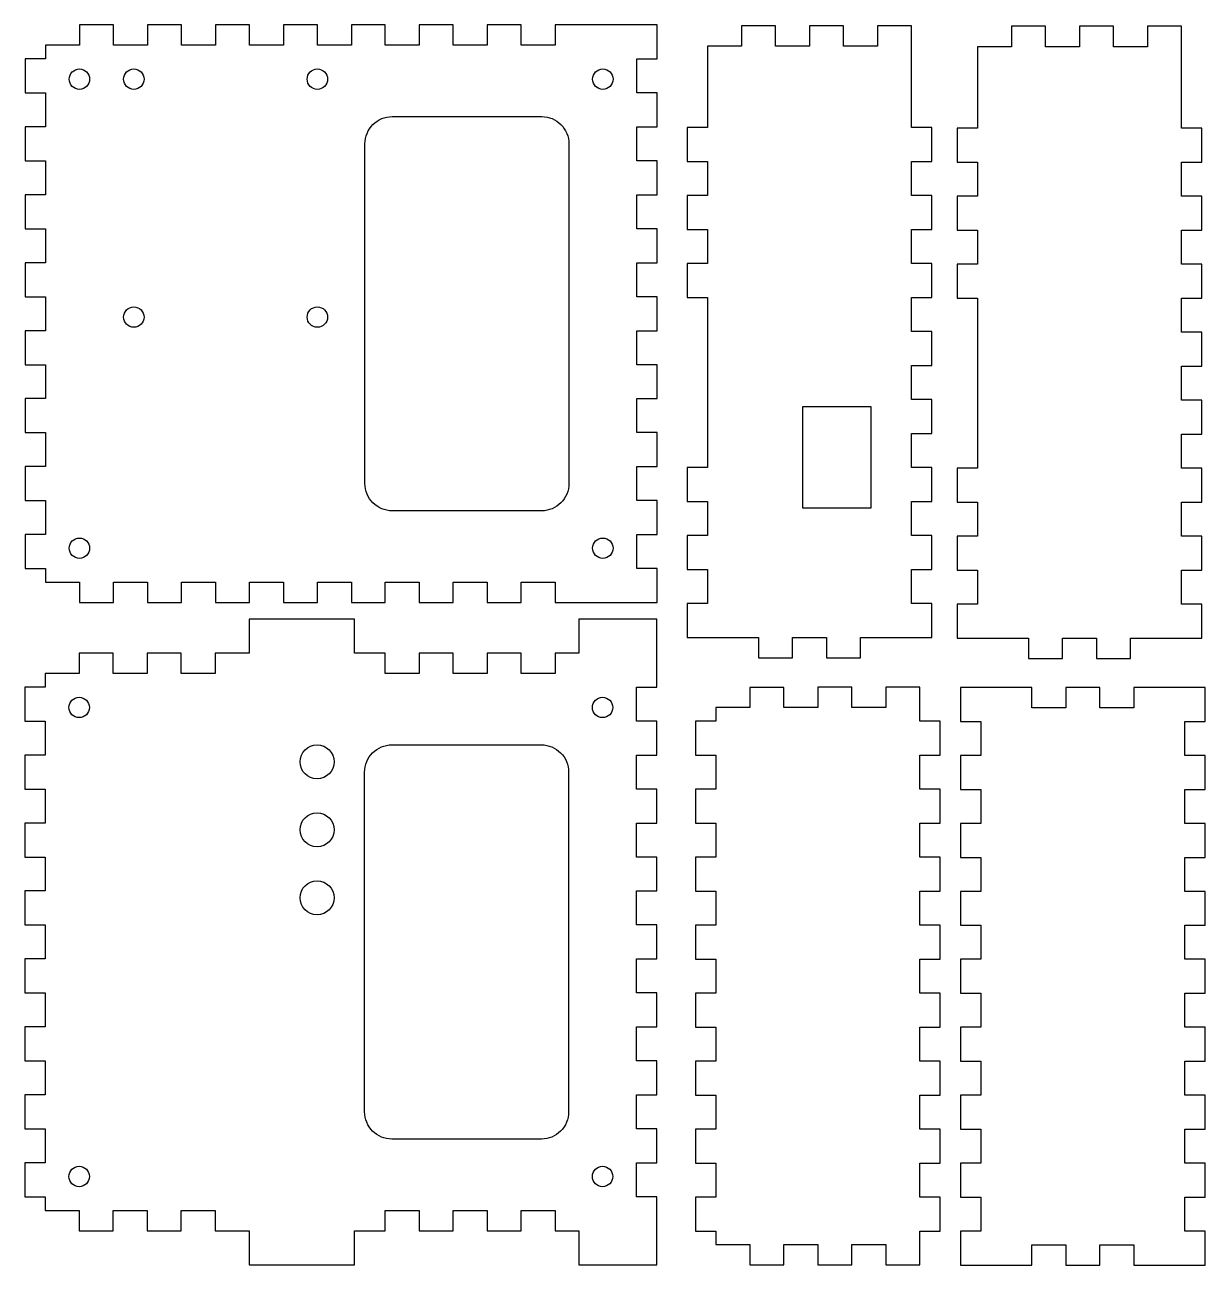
# Model space of a CAD drawing. Header units: millimetres. Extents: x 276 to 450, y 747 to 930.
import ezdxf

# ---------------------------------------------------------------- set-up
doc = ezdxf.new("R2010")
doc.units = ezdxf.units.MM

msp = doc.modelspace()

# ---------------------------------------------------------------- linework, layer by layer
for points in [[(369.45, 924.52), (369.45, 929.52), (354.45, 929.52), (354.45, 926.52), (349.45, 926.52), (349.45, 929.52), (344.45, 929.52), (344.45, 926.52), (339.45, 926.52), (339.45, 929.52), (334.45, 929.52), (334.45, 926.52), (329.45, 926.52), (329.45, 929.52), (324.45, 929.52), (324.45, 926.52), (319.45, 926.52), (319.45, 929.52), (314.45, 929.52), (314.45, 926.52), (309.45, 926.52), (309.45, 929.52), (304.45, 929.52), (304.45, 926.52), (299.45, 926.52), (299.45, 929.52), (294.45, 929.52), (294.45, 926.52), (289.45, 926.52), (289.45, 929.52), (284.45, 929.52), (284.45, 926.52), (279.45, 926.52), (279.45, 924.52), (276.45, 924.52), (276.45, 919.52), (279.45, 919.52), (279.45, 914.52), (276.45, 914.52), (276.45, 909.52), (279.45, 909.52), (279.45, 904.52), (276.45, 904.52), (276.45, 899.52), (279.45, 899.52), (279.45, 894.52), (276.45, 894.52), (276.45, 889.52), (279.45, 889.52), (279.45, 884.52), (276.45, 884.52), (276.45, 879.52), (279.45, 879.52), (279.45, 874.52), (276.45, 874.52), (276.45, 869.52), (279.45, 869.52), (279.45, 864.52), (276.45, 864.52), (276.45, 859.52), (279.45, 859.52), (279.45, 854.52), (276.45, 854.52), (276.45, 849.52), (279.45, 849.52), (279.45, 847.52), (284.45, 847.52), (284.45, 844.52), (289.45, 844.52), (289.45, 847.52), (294.45, 847.52), (294.45, 844.52), (299.45, 844.52), (299.45, 847.52), (304.45, 847.52), (304.45, 844.52), (309.45, 844.52), (309.45, 847.52), (314.45, 847.52), (314.45, 844.52), (319.45, 844.52), (319.45, 847.52), (324.45, 847.52), (324.45, 844.52), (329.45, 844.52), (329.45, 847.52), (334.45, 847.52), (334.45, 844.52), (339.45, 844.52), (339.45, 847.52), (344.45, 847.52), (344.45, 844.52), (349.45, 844.52), (349.45, 847.52), (354.45, 847.52), (354.45, 844.52), (369.45, 844.52), (369.45, 849.52), (366.45, 849.52), (366.45, 854.52), (369.45, 854.52), (369.45, 859.52), (366.45, 859.52), (366.45, 864.52), (369.45, 864.52), (369.45, 869.52), (366.45, 869.52), (366.45, 874.52), (369.45, 874.52), (369.45, 879.52), (366.45, 879.52), (366.45, 884.52), (369.45, 884.52), (369.45, 889.52), (366.45, 889.52), (366.45, 894.52), (369.45, 894.52), (369.45, 899.52), (366.45, 899.52), (366.45, 904.52), (369.45, 904.52), (369.45, 909.52), (366.45, 909.52), (366.45, 914.52), (369.45, 914.52), (369.45, 919.52), (366.45, 919.52), (366.45, 924.52)], [(406.86, 914.39), (406.86, 929.39), (401.86, 929.39), (401.86, 926.39), (396.86, 926.39), (396.86, 929.39), (391.86, 929.39), (391.86, 926.39), (386.86, 926.39), (386.86, 929.39), (381.86, 929.39), (381.86, 926.39), (376.86, 926.39), (376.86, 914.39), (373.86, 914.39), (373.86, 909.39), (376.86, 909.39), (376.86, 904.39), (373.86, 904.39), (373.86, 899.39), (376.86, 899.39), (376.86, 894.39), (373.86, 894.39), (373.86, 889.39), (376.86, 889.39), (376.86, 864.39), (373.86, 864.39), (373.86, 859.39), (376.86, 859.39), (376.86, 854.39), (373.86, 854.39), (373.86, 849.39), (376.86, 849.39), (376.86, 844.39), (373.86, 844.39), (373.86, 839.39), (384.36, 839.39), (384.36, 836.39), (389.36, 836.39), (389.36, 839.39), (394.36, 839.39), (394.36, 836.39), (399.36, 836.39), (399.36, 839.39), (409.86, 839.39), (409.86, 844.39), (406.86, 844.39), (406.86, 849.39), (409.86, 849.39), (409.86, 854.39), (406.86, 854.39), (406.86, 859.39), (409.86, 859.39), (409.86, 864.39), (406.86, 864.39), (406.86, 869.39), (409.86, 869.39), (409.86, 874.39), (406.86, 874.39), (406.86, 879.39), (409.86, 879.39), (409.86, 884.39), (406.86, 884.39), (406.86, 889.39), (409.86, 889.39), (409.86, 894.39), (406.86, 894.39), (406.86, 899.39), (409.86, 899.39), (409.86, 904.39), (406.86, 904.39), (406.86, 909.39), (409.86, 909.39), (409.86, 914.39)], [(446.57, 914.3), (446.57, 929.3), (441.57, 929.3), (441.57, 926.3), (436.57, 926.3), (436.57, 929.3), (431.57, 929.3), (431.57, 926.3), (426.57, 926.3), (426.57, 929.3), (421.57, 929.3), (421.57, 926.3), (416.57, 926.3), (416.57, 914.3), (413.57, 914.3), (413.57, 909.3), (416.57, 909.3), (416.57, 904.3), (413.57, 904.3), (413.57, 899.3), (416.57, 899.3), (416.57, 894.3), (413.57, 894.3), (413.57, 889.3), (416.57, 889.3), (416.57, 864.3), (413.57, 864.3), (413.57, 859.3), (416.57, 859.3), (416.57, 854.3), (413.57, 854.3), (413.57, 849.3), (416.57, 849.3), (416.57, 844.3), (413.57, 844.3), (413.57, 839.3), (424.07, 839.3), (424.07, 836.3), (429.07, 836.3), (429.07, 839.3), (434.07, 839.3), (434.07, 836.3), (439.07, 836.3), (439.07, 839.3), (449.57, 839.3), (449.57, 844.3), (446.57, 844.3), (446.57, 849.3), (449.57, 849.3), (449.57, 854.3), (446.57, 854.3), (446.57, 859.3), (449.57, 859.3), (449.57, 864.3), (446.57, 864.3), (446.57, 869.3), (449.57, 869.3), (449.57, 874.3), (446.57, 874.3), (446.57, 879.3), (449.57, 879.3), (449.57, 884.3), (446.57, 884.3), (446.57, 889.3), (449.57, 889.3), (449.57, 894.3), (446.57, 894.3), (446.57, 899.3), (449.57, 899.3), (449.57, 904.3), (446.57, 904.3), (446.57, 909.3), (449.57, 909.3), (449.57, 914.3)], [(390.89, 873.39), (400.89, 873.39), (400.89, 858.39), (390.89, 858.39)], [(369.41, 832.09), (369.41, 842.09), (357.91, 842.09), (357.91, 837.09), (354.41, 837.09), (354.41, 834.09), (349.41, 834.09), (349.41, 837.09), (344.41, 837.09), (344.41, 834.09), (339.41, 834.09), (339.41, 837.09), (334.41, 837.09), (334.41, 834.09), (329.41, 834.09), (329.41, 837.09), (324.91, 837.09), (324.91, 842.09), (309.41, 842.09), (309.41, 837.09), (304.41, 837.09), (304.41, 834.09), (299.41, 834.09), (299.41, 837.09), (294.41, 837.09), (294.41, 834.09), (289.41, 834.09), (289.41, 837.09), (284.41, 837.09), (284.41, 834.09), (279.41, 834.09), (279.41, 832.09), (276.41, 832.09), (276.41, 827.09), (279.41, 827.09), (279.41, 822.09), (276.41, 822.09), (276.41, 817.09), (279.41, 817.09), (279.41, 812.09), (276.41, 812.09), (276.41, 807.09), (279.41, 807.09), (279.41, 802.09), (276.41, 802.09), (276.41, 797.09), (279.41, 797.09), (279.41, 792.09), (276.41, 792.09), (276.41, 787.09), (279.41, 787.09), (279.41, 782.09), (276.41, 782.09), (276.41, 777.09), (279.41, 777.09), (279.41, 772.09), (276.41, 772.09), (276.41, 767.09), (279.41, 767.09), (279.41, 762.09), (276.41, 762.09), (276.41, 757.09), (279.41, 757.09), (279.41, 755.09), (284.41, 755.09), (284.41, 752.09), (289.41, 752.09), (289.41, 755.09), (294.41, 755.09), (294.41, 752.09), (299.41, 752.09), (299.41, 755.09), (304.41, 755.09), (304.41, 752.09), (309.41, 752.09), (309.41, 747.09), (324.91, 747.09), (324.91, 752.09), (329.41, 752.09), (329.41, 755.09), (334.41, 755.09), (334.41, 752.09), (339.41, 752.09), (339.41, 755.09), (344.41, 755.09), (344.41, 752.09), (349.41, 752.09), (349.41, 755.09), (354.41, 755.09), (354.41, 752.09), (357.91, 752.09), (357.91, 747.09), (369.41, 747.09), (369.41, 757.09), (366.41, 757.09), (366.41, 762.09), (369.41, 762.09), (369.41, 767.09), (366.41, 767.09), (366.41, 772.09), (369.41, 772.09), (369.41, 777.09), (366.41, 777.09), (366.41, 782.09), (369.41, 782.09), (369.41, 787.09), (366.41, 787.09), (366.41, 792.09), (369.41, 792.09), (369.41, 797.09), (366.41, 797.09), (366.41, 802.09), (369.41, 802.09), (369.41, 807.09), (366.41, 807.09), (366.41, 812.09), (369.41, 812.09), (369.41, 817.09), (366.41, 817.09), (366.41, 822.09), (369.41, 822.09), (369.41, 827.09), (366.41, 827.09), (366.41, 832.09)], [(408.07, 827.07), (408.07, 832.07), (403.07, 832.07), (403.07, 829.07), (398.07, 829.07), (398.07, 832.07), (393.07, 832.07), (393.07, 829.07), (388.07, 829.07), (388.07, 832.05), (383.07, 832.05), (383.07, 829.07), (378.07, 829.07), (378.07, 827.07), (375.07, 827.07), (375.07, 822.07), (378.07, 822.07), (378.07, 817.07), (375.07, 817.07), (375.07, 812.07), (378.07, 812.07), (378.07, 807.07), (375.07, 807.07), (375.07, 802.07), (378.07, 802.07), (378.07, 797.07), (375.07, 797.07), (375.07, 792.07), (378.07, 792.07), (378.07, 787.07), (375.07, 787.07), (375.07, 782.07), (378.07, 782.07), (378.07, 777.07), (375.07, 777.07), (375.07, 772.07), (378.07, 772.07), (378.07, 767.07), (375.07, 767.07), (375.07, 762.07), (378.07, 762.07), (378.07, 757.07), (375.07, 757.07), (375.07, 752.07), (378.07, 752.07), (378.07, 750.07), (383.07, 750.07), (383.07, 747.07), (388.07, 747.07), (388.07, 750.07), (393.07, 750.07), (393.07, 747.07), (398.07, 747.07), (398.07, 750.07), (403.07, 750.07), (403.07, 747.07), (408.07, 747.07), (408.07, 752.07), (411.07, 752.07), (411.07, 757.07), (408.07, 757.07), (408.07, 762.07), (411.07, 762.07), (411.07, 767.07), (408.07, 767.07), (408.07, 772.07), (411.07, 772.07), (411.07, 777.07), (408.07, 777.07), (408.07, 782.07), (411.07, 782.07), (411.07, 787.07), (408.07, 787.07), (408.07, 792.07), (411.07, 792.07), (411.07, 797.07), (408.07, 797.07), (408.07, 802.07), (411.07, 802.07), (411.07, 807.07), (408.07, 807.07), (408.07, 812.07), (411.07, 812.07), (411.07, 817.07), (408.07, 817.07), (408.07, 822.07), (411.07, 822.07), (411.07, 827.07)], [(450.06, 832.04), (439.56, 832.04), (439.56, 829.04), (434.56, 829.04), (434.56, 832.04), (429.56, 832.04), (429.56, 829.04), (424.56, 829.04), (424.56, 832.04), (414.06, 832.04), (414.06, 827.04), (417.06, 827.04), (417.06, 822.04), (414.06, 822.04), (414.06, 817.04), (417.06, 817.04), (417.06, 812.04), (414.06, 812.04), (414.06, 807.04), (417.06, 807.04), (417.06, 802.04), (414.06, 802.04), (414.06, 797.04), (417.06, 797.04), (417.06, 792.04), (414.06, 792.04), (414.06, 787.04), (417.06, 787.04), (417.06, 782.04), (414.06, 782.04), (414.06, 777.04), (417.06, 777.04), (417.06, 772.04), (414.06, 772.04), (414.06, 767.04), (417.06, 767.04), (417.06, 762.04), (414.06, 762.04), (414.06, 757.04), (417.06, 757.04), (417.06, 752.04), (414.06, 752.04), (414.06, 747.04), (424.56, 747.04), (424.56, 750.04), (429.56, 750.04), (429.56, 747.04), (434.56, 747.04), (434.56, 750.04), (439.56, 750.04), (439.56, 747.04), (450.06, 747.04), (450.06, 752.04), (447.06, 752.04), (447.06, 757.04), (450.06, 757.04), (450.06, 762.04), (447.06, 762.04), (447.06, 767.04), (450.06, 767.04), (450.06, 772.04), (447.06, 772.04), (447.06, 777.04), (450.06, 777.04), (450.06, 782.04), (447.06, 782.04), (447.06, 787.04), (450.06, 787.04), (450.06, 792.04), (447.06, 792.04), (447.06, 797.04), (450.06, 797.04), (450.06, 802.04), (447.06, 802.04), (447.06, 807.04), (450.06, 807.04), (450.06, 812.04), (447.06, 812.04), (447.06, 817.04), (450.06, 817.04), (450.06, 822.04), (447.06, 822.04), (447.06, 827.04), (450.06, 827.04)]]:
    msp.add_lwpolyline(points, close=True)
for points in [[(330.45, 858.02, -0.414214), (326.45, 862.02), (326.45, 912.02, -0.414214), (330.45, 916.02), (352.45, 916.02, -0.414214), (356.45, 912.02), (356.45, 862.02, -0.414214), (352.45, 858.02)], [(330.41, 765.59, -0.414214), (326.41, 769.59), (326.41, 819.59, -0.414214), (330.41, 823.59), (352.41, 823.59, -0.414214), (356.41, 819.59), (356.41, 769.59, -0.414214), (352.41, 765.59)]]:
    msp.add_lwpolyline(points, format="xyb", close=True)
for centre, radius in [((284.45, 921.52), 1.5), ((292.45, 921.52), 1.5), ((319.45, 921.52), 1.5), ((361.45, 921.52), 1.5), ((292.45, 886.52), 1.5), ((319.45, 886.52), 1.5), ((284.45, 852.52), 1.5), ((361.45, 852.52), 1.5), ((284.41, 829.09), 1.5), ((361.41, 829.09), 1.5), ((319.41, 821.09), 2.5), ((319.41, 811.09), 2.5), ((319.41, 801.09), 2.5), ((284.41, 760.09), 1.5), ((361.41, 760.09), 1.5)]:
    msp.add_circle(centre, radius)

doc.saveas('drawing.dxf')
